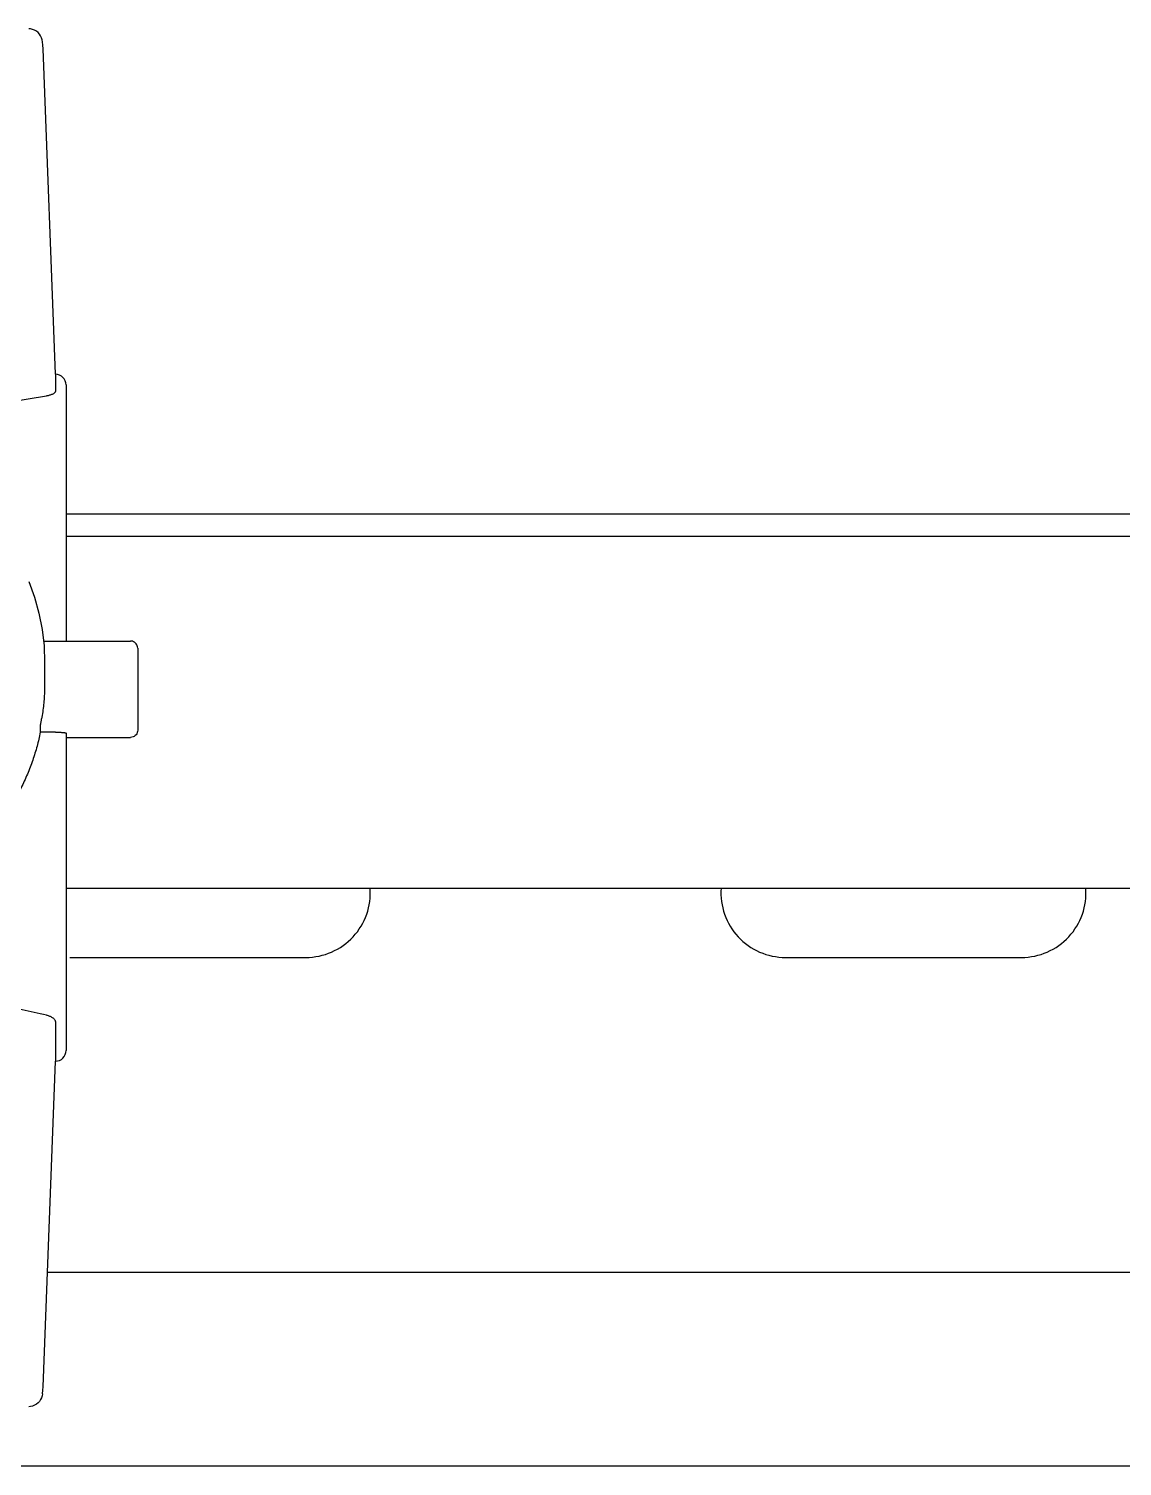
# Model space of a CAD drawing. Header units: millimetres. Extents: x 21899 to 38731, y -5425 to 3612.
# Drawn here: x 32229.3 to 32305.7, y -2764.5 to -2664 of the extents above; entities that cross this region are included whole.
import ezdxf

# ---------------------------------------------------------------- set-up
doc = ezdxf.new("R2010")
doc.units = ezdxf.units.MM

msp = doc.modelspace()

# ---------------------------------------------------------------- linework, layer by layer
at = {"color": 7, "linetype": 'Continuous'}
for p, q in [((32230.26817244699, -2665.17145278679), (32230.24860635399, -2664.929346004787)), ((32230.28179290599, -2665.415380142784), (32230.26817244699, -2665.17145278679)), ((32231.14634755499, -2688.163506202787), (32230.28179290599, -2665.415380142784)), ((32231.14634755499, -2688.163506202787), (32231.14634755499, -2689.35230443279)), ((32231.89634755499, -2688.913512414789), (32231.89634755499, -2706.805345631788)), ((32231.89634755499, -2697.913506202787), (32541.89634755499, -2697.913506202787)), ((32231.89634755499, -2699.473097693788), (32551.89634755499, -2699.473097693788)), ((32230.31161974299, -2706.805345631788), (32236.39634755499, -2706.805345631788)), ((32236.89634755499, -2707.305345631788), (32236.89634755499, -2713.035483740789)), ((32230.39634755499, -2708.301891389792), (32230.39634755499, -2709.755187286786)), ((32230.09328601199, -2712.786347301788), (32230.09328601199, -2713.175684292788)), ((32231.14634755499, -2713.175684292788), (32230.09328601199, -2713.175684292788)), ((32231.89634755499, -2713.238476854787), (32231.89634755499, -2735.413499990786)), ((32231.89634755499, -2713.535483740789), (32236.39634755499, -2713.535483740789)), ((32231.89634755499, -2724.082985407784), (32551.89634755499, -2724.082985407784)), ((32232.14634755499, -2728.913506202787), (32248.64634755499, -2728.913506202787)), ((32282.14634755499, -2728.913506202787), (32298.64634755499, -2728.913506202787)), ((32231.14634755499, -2733.425367038786), (32231.14634755499, -2736.163506202787)), ((32230.585847555, -2750.913506202787), (32545.89634755499, -2750.913506202787)), ((32539.39634755499, -2764.467433996791), (32195.76256420199, -2764.467433996791))]:
    msp.add_line(p, q, dxfattribs=at)
for points in [[(32230.24860638, -2664.92934554579), (32230.22460254099, -2664.785762615787), (32230.17996737199, -2664.647089863787), (32230.11541159199, -2664.515953940785), (32230.03196644299, -2664.395053852788), (32229.93114640699, -2664.287163423791), (32229.81486824499, -2664.194841259787), (32229.68555549799, -2664.120442456793), (32229.54586235499, -2664.065879300791), (32229.39919111899, -2664.032763058787), (32229.28497001399, -2664.022520015789)], [(32229.281641749, -2702.645802075787), (32229.67970487899, -2703.735643288792), (32229.99181758499, -2704.852950777788), (32230.216105418, -2705.991008326791), (32230.35121902099, -2707.142961681786), (32230.39634755499, -2708.301891389792)], [(32236.89634755499, -2707.305345631788), (32236.88885617099, -2707.219117655792), (32236.86798588999, -2707.13934177079), (32236.83546186899, -2707.066225118791), (32236.79258150399, -2707.000388817791), (32236.74179493999, -2706.943867962787), (32236.67658808799, -2706.891262011786), (32236.60980115099, -2706.853197909784), (32236.533975001, -2706.824659989792), (32236.44961727099, -2706.808191392784), (32236.39634755499, -2706.805345631788)], [(32236.89634755499, -2713.035483740789), (32236.88900499399, -2713.120857324788), (32236.86713835199, -2713.203876216789), (32236.83123042799, -2713.28221616179), (32236.78205102099, -2713.353654822788), (32236.72082333499, -2713.415898604786), (32236.64918096099, -2713.466848167789), (32236.56918026199, -2713.504662657791), (32236.483352957, -2713.527855612791), (32236.39634755499, -2713.535483740789)], [(32230.24860642399, -2759.39766631579), (32230.26817428099, -2759.15553382379), (32230.28179393899, -2758.911609725788), (32231.14634755499, -2736.163506202787)], [(32230.24860638199, -2759.397666827785), (32230.22460258799, -2759.541249598793), (32230.17996743799, -2759.679922378791), (32230.11541166999, -2759.811058331792), (32230.031966526, -2759.931958448791), (32229.93114648999, -2760.039848905786), (32229.81486831999, -2760.13217109479), (32229.68555555999, -2760.20656991879), (32229.54586239899, -2760.261133091788), (32229.39919114099, -2760.294249343789), (32229.28497001399, -2760.304492389792)]]:
    msp.add_lwpolyline(points, dxfattribs=at)
for centre, radius, start, end in [((32231.14634755499, -2688.913506202787), 0.75, 0, 90), ((32248.64634755499, -2724.413506202787), 4.5, 270, 4.28480087664532), ((32282.14634755499, -2724.413506202787), 4.5, 175.7151991233547, 270), ((32298.64634755499, -2724.413506202787), 4.5, 270, 4.28480087664532), ((32231.14634755499, -2735.413506202787), 0.75, 270, 0)]:
    msp.add_arc(centre, radius, start, end, dxfattribs=at)
for points, start_tangent, end_tangent in [([(32220.79694922899, -2691.570854911794), (32223.87258639199, -2690.872799480787), (32227.11812377199, -2690.241124597787), (32230.52022119999, -2689.68291587179)], (0.9625542108000003, 0.234842592), (0.9799097602999997, 0.1464189651000004)), ([(32231.14634755499, -2689.352520425791), (32231.13699824399, -2689.398561758784), (32231.10927183199, -2689.444598253789), (32231.06427509999, -2689.489208660789), (32231.00306886499, -2689.53169904079), (32230.92710735499, -2689.571175465784), (32230.83907367299, -2689.606467743792), (32230.74046817199, -2689.637194554789), (32230.63314978199, -2689.662867895788), (32230.52022146299, -2689.682915828789)], (2.256e-07, -0.07473678549999999), (-0.07391619200000005, -0.0110446214)), ([(32230.39634603199, -2709.755187286786), (32230.38793306599, -2710.255810343786), (32230.320673615, -2711.254812072782), (32230.18654701299, -2712.246551682789)], (0, -0.2503138436), (-0.041851456, -0.2467412945999999)), ([(32230.09328601199, -2712.786347301788), (32230.09817599399, -2712.749649463783), (32230.104144718, -2712.714116022786), (32230.11216942799, -2712.668389227789), (32230.12212698699, -2712.612682536792), (32230.13359565399, -2712.548812284784), (32230.14608244799, -2712.47896788479), (32230.15937508499, -2712.403831546786), (32230.17303752799, -2712.325446463788), (32230.18654701299, -2712.246551682789)], (0, 0.0547825282), (0.009161185799999999, 0.0540110921)), ([(32230.09328601199, -2713.175684292788), (32229.86142906699, -2714.154224410786), (32229.56104941099, -2715.131677374784), (32229.18972027199, -2716.105406466786), (32228.74494102799, -2717.071644460784), (32228.22452758799, -2718.025197091783), (32227.627179289, -2718.959162198787), (32226.95324354299, -2719.86474493579), (32226.20562504399, -2720.731316891792), (32225.390634556, -2721.54692246979), (32224.51837975199, -2722.299393418785), (32223.60223768799, -2722.977988357788), (32222.65724204299, -2723.575076475785), (32221.697825599, -2724.087157793789), (32220.73579273799, -2724.514777378785), (32219.77921897599, -2724.861487523785), (32218.83237978099, -2725.132417023788), (32217.89634755499, -2725.332969290788)], (-0.3628607419000001, -1.7901059811), (-1.7978010018, -0.3225816168999999)), ([(32231.14634755499, -2713.175684292788), (32231.243960374, -2713.176218254785), (32231.33995941299, -2713.177812114789), (32231.43263921699, -2713.180437999787), (32231.52049739799, -2713.184054002786), (32231.60205830099, -2713.188602332784), (32231.67591475499, -2713.19400867379), (32231.74074469999, -2713.200179969785), (32231.79544121399, -2713.207014881789), (32231.83903158499, -2713.214397751786), (32231.89634755499, -2713.238476854787)], (0.0756642391, 0), (0, -0.0756642391)), ([(32230.52022153999, -2732.943053550787), (32227.11810921599, -2732.166773481784), (32223.87260459999, -2731.327074606788), (32220.79694922899, -2730.431871906791)], (-0.9823772008999999, 0.2097560904000003), (-0.9599964018999999, 0.2957524143999999)), ([(32230.52022146299, -2732.943053534787), (32230.63315031299, -2732.971734203786), (32230.740469162, -2733.008558934789), (32230.83907501799, -2733.05277792879), (32230.92710893599, -2733.103769158794), (32231.00307051699, -2733.16107108279), (32231.064276634, -2733.223074099786), (32231.10927305399, -2733.28855165779), (32231.13699895699, -2733.356552368788), (32231.14634755499, -2733.425020750788)], (0.082543306, -0.0176245552), (-1.802999999999999e-07, -0.08440392359999996))]:
    msp.add_spline(points, degree=3, dxfattribs=dict(at, start_tangent=start_tangent, end_tangent=end_tangent))

doc.saveas('drawing.dxf')
